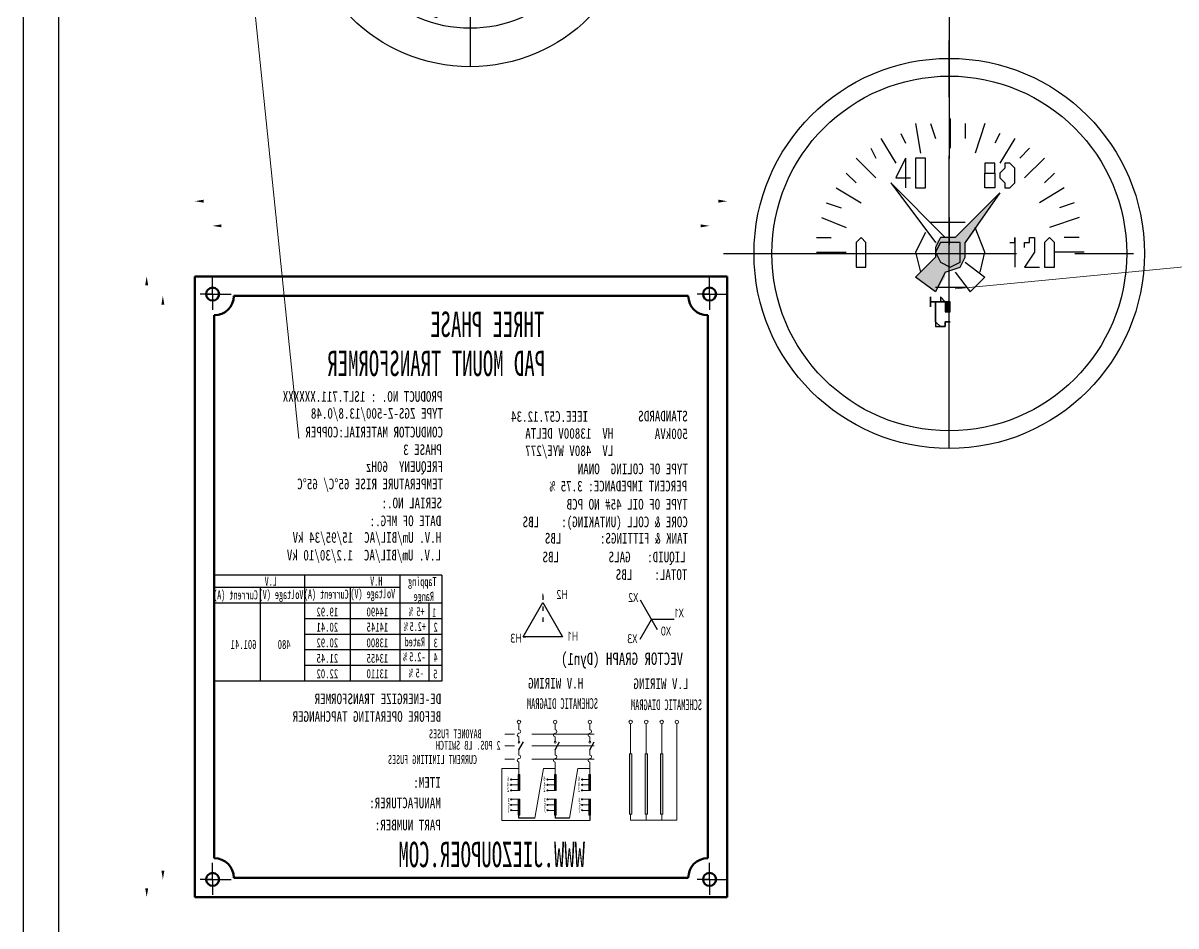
# Model space of a CAD drawing. Header units: millimetres. Extents: x 70841 to 133731, y -170061 to -164340.
# Drawn here: x 127949.8 to 128274.6, y -166143.7 to -165889.1 of the extents above; entities that cross this region are included whole.
import ezdxf
from ezdxf.enums import TextEntityAlignment as Align

# ---------------------------------------------------------------- set-up
doc = ezdxf.new("R2010")
doc.units = ezdxf.units.MM
doc.header["$LTSCALE"] = 13
for name, pattern in [('2 虚线', [5.75, 4.5, -1.25]), ('ACAD_ISO03W100', [1.18, 0.47, -0.71]), ('ACAD_ISO04W100', [30, 24, -3, 0, -3]), ('CENTER', [50.8, 31.75, -6.35, 6.35, -6.35]), ('CENTERX2', [101.6, 63.5, -12.7, 12.7, -12.7]), ('HIDDEN', [9.525, 6.35, -3.175])]:
    doc.linetypes.add(name, pattern=pattern)
doc.layers.get('0').update_dxf_attribs({"color": 1, "linetype": 'CENTER'})
for name, color, linetype in [('1', 4, 'Continuous'), ('2', 3, 'Continuous'), ('2细线层', 4, 'Continuous'), ('4', 2, 'HIDDEN'), ('HYJ1', 6, 'ACAD_ISO04W100'), ('HYJ3', 4, 'Continuous'), ('粗实线', 4, 'Continuous')]:
    doc.layers.add(name, color=color, linetype=linetype)
for name, color, linetype, lineweight in [('2-0.13', 3, 'Continuous', 13), ('标注、文本', 3, 'Continuous', 25), ('铁心', 3, 'Continuous', 0)]:
    doc.layers.add(name, color=color, linetype=linetype, lineweight=lineweight)
doc.styles.add('11', font='')
doc.styles.add('Note Text (ANSI)', font='arial.ttf')
doc.styles.get("Standard").update_dxf_attribs({"font": 'gbenor.shx', "bigfont": 'gbcbig.shx'})
doc.styles.add('宋体', font='', dxfattribs={"width": 0.6})
doc.styles.get('11').set_extended_font_data('FangSong_GB2312')
doc.styles.get('宋体').set_extended_font_data('Microsoft YaHei')
doc.dimstyles.new('1$0', dxfattribs={"dimtxt": 3.5, "dimasz": 2.5, "dimexe": 1.5, "dimexo": 0, "dimgap": 0.5, "dimtad": 1, "dimtoh": 1, "dimdec": 1, "dimtxsty": 'Standard', "dimcen": 2.5, "dimclrd": 3, "dimclre": 3, "dimclrt": 3, "dimadec": 1, "dimazin": 0, "dimtfac": 1, "dimtdec": 1, "dimtmove": 0, "dimatfit": 2, "dimfxl": 1.5, "dimarcsym": 0})

# ---------------------------------------------------------------- blocks, each defined once
blk = doc.blocks.new('fgffg')
blk.add_hatch(color=256).paths.add_polyline_path([(26283.31, -83546.9, -0.054749), (26292.71, -83543.48), (26285.61, -83523.98, 0.757864), (26285.61, -83651.96), (26292.71, -83632.46, -0.054749), (26283.31, -83629.04), (26277.93, -83643.83, -0.201943), (26245.7, -83608.66), (26260.9, -83604.58, -0.054749), (26258.31, -83594.93), (26243.11, -83599, -0.342707), (26277.93, -83532.12)])
for p, q in [((26292.71, -83543.48), (26285.61, -83523.98)), ((26283.31, -83546.9), (26277.93, -83532.12)), ((26258.31, -83594.93), (26243.11, -83599)), ((26260.9, -83604.58), (26245.7, -83608.66)), ((26283.31, -83629.04), (26277.93, -83643.83)), ((26292.71, -83632.46), (26285.61, -83651.96))]:
    blk.add_line(p, q)
for radius, start, end in [(66.46, 105.68564, 254.31436), (61.46, 114.66607, 190.33393), (45.8, 103.73251, 116.26749), (45.8, 188.73251, 201.26749), (61.46, 199.66607, 245.33393), (45.8, 243.73251, 256.26749)]:
    blk.add_arc((26303.58, -83587.97), radius, start, end)
blk = doc.blocks.new('A$C6F763E90')
at = {"layer": '1', "color": 1, "linetype": 'CENTERX2', "lineweight": -3, "ltscale": 0.1}
for p, q in [((90.55, 181.1), (90.55, 0)), ((48.82, 132.28), (60.44, 120.66)), ((132.28, 132.28), (120.66, 120.66)), ((0, 90.55), (181.1, 90.55)), ((48.82, 48.82), (60.44, 60.44)), ((132.28, 48.82), (120.66, 60.44))]:
    blk.add_line(p, q, dxfattribs=at)
blk.add_circle((90.55, 90.55), 50.8, dxfattribs=at)
at = {"layer": '2细线层'}
for centre, radius in [((90.55, 90.55), 90.55), ((90.55, 90.55), 69.85), ((54.63, 126.47), 6.5), ((126.47, 126.47), 6.5), ((90.55, 90.55), 21.1), ((54.63, 54.63), 6.5), ((126.47, 54.63), 6.5)]:
    blk.add_circle(centre, radius, dxfattribs=at)
blk.add_blockref('fgffg', (-26213.03, 83678.52), dxfattribs=at)
at = {"layer": '2细线层', "style": 'Note Text (ANSI)'}
for s, p in [('MAX', (64.32, 121.01)), ('+20%%DC', (46.49, 67.91)), ('MIN', (70.94, 50.41))]:
    blk.add_text(s, height=10, dxfattribs=at).set_placement(p)
blk = doc.blocks.new('*D1761')
at = {"layer": '2', "color": 3, "lineweight": -2, "transparency": 16777216}
for p, q in [((129395.74, -167911.12), (129406.39, -167911.12)), ((129404.89, -168073.13), (129404.89, -167913.62)), ((129394.04, -168075.63), (129406.39, -168075.63))]:
    blk.add_line(p, q, dxfattribs=at)
at = {"layer": '2', "color": 3, "transparency": 16777216}
for points in [[(129404.47, -167913.62), (129405.3, -167913.62), (129404.89, -167911.12)], [(129404.47, -168073.13), (129405.3, -168073.13), (129404.89, -168075.63)]]:
    blk.add_solid(points, dxfattribs=at)
at = {"layer": 'Defpoints', "color": 0, "transparency": 16777216}
for p in [(129395.74, -167911.12), (129404.89, -167911.12), (129394.04, -168075.63)]:
    blk.add_point(p, dxfattribs=at)
at = {"layer": '2', "color": 3, "transparency": 16777216, "insert": (129402.64, -167993.38), "char_height": 3.5, "attachment_point": 5, "rotation": 90}
blk.add_mtext('160', dxfattribs=at)
blk = doc.blocks.new('*D1764')
at = {"layer": '2', "color": 3, "lineweight": -2, "transparency": 16777216}
for p, q in [((129395.87, -167905.63), (129410.95, -167905.63)), ((129409.45, -167908.13), (129409.45, -168078.14)), ((129395.87, -168080.64), (129410.95, -168080.64))]:
    blk.add_line(p, q, dxfattribs=at)
at = {"layer": '2', "color": 3, "transparency": 16777216}
for points in [[(129409.03, -167908.13), (129409.87, -167908.13), (129409.45, -167905.63)], [(129409.03, -168078.14), (129409.87, -168078.14), (129409.45, -168080.64)]]:
    blk.add_solid(points, dxfattribs=at)
at = {"layer": 'Defpoints', "color": 0, "transparency": 16777216}
for p in [(129395.87, -167905.63), (129395.87, -168080.64), (129409.45, -168080.64)]:
    blk.add_point(p, dxfattribs=at)
at = {"layer": '2', "color": 3, "transparency": 16777216, "insert": (129407.2, -167993.14), "char_height": 3.5, "attachment_point": 5, "rotation": 90}
blk.add_mtext('175', dxfattribs=at)
blk = doc.blocks.new('*D1762')
at = {"layer": '2', "color": 3, "lineweight": -2, "transparency": 16777216}
for p, q in [((129250.87, -167905.99), (129250.87, -167889.89)), ((129390.87, -167905.99), (129390.87, -167889.89)), ((129253.37, -167891.39), (129388.37, -167891.39))]:
    blk.add_line(p, q, dxfattribs=at)
at = {"layer": '2', "color": 3, "transparency": 16777216}
for points in [[(129253.37, -167890.97), (129253.37, -167891.8), (129250.87, -167891.39)], [(129388.37, -167890.97), (129388.37, -167891.8), (129390.87, -167891.39)]]:
    blk.add_solid(points, dxfattribs=at)
at = {"layer": 'Defpoints', "color": 0, "transparency": 16777216}
for p in [(129390.87, -167891.39), (129250.87, -167905.99), (129390.87, -167905.99)]:
    blk.add_point(p, dxfattribs=at)
at = {"layer": '2', "color": 3, "transparency": 16777216, "insert": (129320.87, -167889.14), "char_height": 3.5, "attachment_point": 5}
blk.add_mtext('140', dxfattribs=at)
blk = doc.blocks.new('*D1763')
at = {"layer": '2', "color": 3, "lineweight": -2, "transparency": 16777216}
for p, q in [((129245.88, -167905.63), (129245.88, -167882.93)), ((129395.87, -167905.63), (129395.87, -167882.93)), ((129248.38, -167884.43), (129393.37, -167884.43))]:
    blk.add_line(p, q, dxfattribs=at)
at = {"layer": '2', "color": 3, "transparency": 16777216}
for points in [[(129248.38, -167884.01), (129248.38, -167884.85), (129245.88, -167884.43)], [(129393.37, -167884.01), (129393.37, -167884.85), (129395.87, -167884.43)]]:
    blk.add_solid(points, dxfattribs=at)
at = {"layer": 'Defpoints', "color": 0, "transparency": 16777216}
for p in [(129395.87, -167884.43), (129245.88, -167905.63), (129395.87, -167905.63)]:
    blk.add_point(p, dxfattribs=at)
at = {"layer": '2', "color": 3, "transparency": 16777216, "insert": (129320.87, -167882.18), "char_height": 3.5, "attachment_point": 5}
blk.add_mtext('150', dxfattribs=at)
blk = doc.blocks.new('125456521')
at = {"layer": '铁心'}
h = blk.add_hatch(color=256, dxfattribs=at)
h.dxf.hatch_style = 1
h.paths.add_polyline_path([(129264.03, -168040.25), (129264.65, -168040.25), (129264.65, -168057.23), (129264.03, -168057.23)])
h = blk.add_hatch(color=256, dxfattribs=at)
h.dxf.hatch_style = 1
h.paths.add_polyline_path([(129268.39, -168040.25), (129269.01, -168040.25), (129269.01, -168057.23), (129268.39, -168057.23)])
h = blk.add_hatch(color=256, dxfattribs=at)
h.dxf.hatch_style = 1
h.paths.add_polyline_path([(129272.78, -168040.25), (129273.4, -168040.25), (129273.4, -168057.23), (129272.78, -168057.23)])
h = blk.add_hatch(color=256, dxfattribs=at)
h.dxf.hatch_style = 1
h.paths.add_polyline_path([(129284.83, -168046.11), (129284.36, -168046.11), (129284.83, -168050.57)])
h.paths.add_polyline_path([(129284.36, -168046.11), (129284.83, -168050.57), (129284.36, -168050.57)])
h = blk.add_hatch(color=256, dxfattribs=at)
h.dxf.hatch_style = 1
h.paths.add_polyline_path([(129284.71, -168046.11), (129284.47, -168046.11), (129284.71, -168050.57)])
h.paths.add_polyline_path([(129284.47, -168046.11), (129284.71, -168050.57), (129284.47, -168050.57)])
h = blk.add_hatch(color=256, dxfattribs=at)
h.dxf.hatch_style = 1
h.paths.add_polyline_path([(129294.59, -168046.11), (129294.11, -168046.11), (129294.59, -168050.57)])
h.paths.add_polyline_path([(129294.11, -168046.11), (129294.59, -168050.57), (129294.11, -168050.57)])
h = blk.add_hatch(color=256, dxfattribs=at)
h.dxf.hatch_style = 1
h.paths.add_polyline_path([(129294.47, -168046.11), (129294.23, -168046.11), (129294.47, -168050.57)])
h.paths.add_polyline_path([(129294.23, -168046.11), (129294.47, -168050.57), (129294.23, -168050.57)])
h = blk.add_hatch(color=256, dxfattribs=at)
h.dxf.hatch_style = 1
h.paths.add_polyline_path([(129304.79, -168046.11), (129304.31, -168046.11), (129304.79, -168050.57)])
h.paths.add_polyline_path([(129304.31, -168046.11), (129304.79, -168050.57), (129304.31, -168050.57)])
h = blk.add_hatch(color=256, dxfattribs=at)
h.dxf.hatch_style = 1
h.paths.add_polyline_path([(129304.67, -168046.11), (129304.43, -168046.11), (129304.67, -168050.57)])
h.paths.add_polyline_path([(129304.43, -168046.11), (129304.67, -168050.57), (129304.43, -168050.57)])
h = blk.add_hatch(color=256, dxfattribs=at)
h.dxf.hatch_style = 1
h.paths.add_polyline_path([(129284.83, -168053.06), (129284.36, -168053.06), (129284.83, -168057.53)])
h.paths.add_polyline_path([(129284.36, -168053.06), (129284.83, -168057.53), (129284.36, -168057.53)])
h = blk.add_hatch(color=256, dxfattribs=at)
h.dxf.hatch_style = 1
h.paths.add_polyline_path([(129284.71, -168053.06), (129284.47, -168053.06), (129284.71, -168057.53)])
h.paths.add_polyline_path([(129284.47, -168053.06), (129284.71, -168057.53), (129284.47, -168057.53)])
h = blk.add_hatch(color=256, dxfattribs=at)
h.dxf.hatch_style = 1
h.paths.add_polyline_path([(129294.59, -168053.06), (129294.11, -168053.06), (129294.59, -168057.53)])
h.paths.add_polyline_path([(129294.11, -168053.06), (129294.59, -168057.53), (129294.11, -168057.53)])
h = blk.add_hatch(color=256, dxfattribs=at)
h.dxf.hatch_style = 1
h.paths.add_polyline_path([(129294.47, -168053.06), (129294.23, -168053.06), (129294.47, -168057.53)])
h.paths.add_polyline_path([(129294.23, -168053.06), (129294.47, -168057.53), (129294.23, -168057.53)])
h = blk.add_hatch(color=256, dxfattribs=at)
h.dxf.hatch_style = 1
h.paths.add_polyline_path([(129304.79, -168053.06), (129304.31, -168053.06), (129304.79, -168057.53)])
h.paths.add_polyline_path([(129304.31, -168053.06), (129304.79, -168057.53), (129304.31, -168057.53)])
h = blk.add_hatch(color=256, dxfattribs=at)
h.dxf.hatch_style = 1
h.paths.add_polyline_path([(129304.67, -168053.06), (129304.43, -168053.06), (129304.67, -168057.53)])
h.paths.add_polyline_path([(129304.43, -168053.06), (129304.67, -168057.53), (129304.43, -168057.53)])
at = {"layer": '2'}
for points in [[(129270.42, -167996.81), (129265.61, -168005.15)], [(129260.79, -168002.37), (129267.21, -168002.37)], [(129270.42, -168007.93), (129267.21, -168002.37)]]:
    blk.add_lwpolyline(points, dxfattribs=at)
for points in [[(129270.42, -167996.81, 0, 0.385, 0), (129270.04, -167997.48, 0.385, 0.385, 0)], [(129297.82, -167994.86, 0, 0.385, 0), (129297.82, -167995.63, 0.385, 0.385, 0)], [(129297.82, -167997.59, 0, 0.385, 0), (129298.21, -167998.26, 0.385, 0.385, 0)], [(129260.79, -168002.37, 0, 0.385, 0), (129261.56, -168002.37, 0.385, 0.385, 0)], [(129292.26, -168007.22, 0, 0.385, 0), (129292.65, -168006.56, 0.385, 0.385, 0)], [(129270.42, -168007.93, 0, 0.385, 0), (129270.04, -168007.26, 0.385, 0.385, 0)]]:
    blk.add_lwpolyline(points, format="xyseb", dxfattribs=at)
at = {"layer": '2', "linetype": 'ACAD_ISO03W100', "ltscale": 0.2}
blk.add_lwpolyline([(129297.82, -167995.63), (129297.82, -168004.01)], dxfattribs=at)
at = {"layer": '2'}
blk.add_lwpolyline([(129297.82, -167997.59), (129292.26, -168007.22), (129303.38, -168007.22)], close=True, dxfattribs=at)
at = {"layer": '2', "linetype": 'Continuous'}
blk.add_lwpolyline([(129303.38, -168007.22), (129302.61, -168007.22)], dxfattribs=at)
at = {"layer": '2-0.13'}
for p, q in [((129366.69, -167993.33), (129379.31, -167993.33)), ((129260.08, -168031.75), (129260.08, -168058.93)), ((129260.08, -168058.93), (129273.09, -168058.93))]:
    blk.add_line(p, q, dxfattribs=at)
for centre, radius in [((129260.08, -168031.26), 0.499), ((129264.34, -168031.26), 0.499), ((129268.7, -168031.26), 0.499), ((129273.09, -168031.26), 0.499), ((129284.59, -168031.26), 0.499), ((129294.35, -168031.26), 0.499), ((129304.55, -168031.26), 0.499), ((129284.59, -168036.98), 0.249), ((129294.35, -168036.98), 0.249), ((129304.55, -168036.98), 0.249)]:
    blk.add_circle(centre, radius, dxfattribs=at)
for centre, start, end in [((129284.59, -168033.94), 90, 270), ((129284.59, -168034.94), 270, 90), ((129294.35, -168033.94), 90, 270), ((129294.35, -168034.94), 270, 90), ((129304.55, -168033.94), 90, 270), ((129304.55, -168034.94), 270, 90), ((129284.59, -168041.08), 90, 270), ((129284.59, -168042.07), 270, 90), ((129294.35, -168041.08), 90, 270), ((129294.35, -168042.07), 270, 90), ((129304.55, -168041.08), 90, 270), ((129304.55, -168042.07), 270, 90)]:
    blk.add_arc(centre, 0.499, start, end, dxfattribs=at)
at = {"layer": 'HYJ1', "color": 1, "linetype": 'CENTERX2'}
for p, q in [((129250.87, -167910.63), (129250.87, -167905.99)), ((129390.87, -167910.63), (129390.87, -167905.99)), ((129250.87, -167910.63), (129245.63, -167910.63)), ((129252.7, -167910.63), (129250.87, -167910.63)), ((129250.87, -167910.63), (129254.37, -167910.63)), ((129250.87, -167910.63), (129250.87, -167915.03)), ((129250.87, -167910.63), (129250.87, -167912.46)), ((129390.87, -167910.63), (129385.63, -167910.63)), ((129392.7, -167910.63), (129390.87, -167910.63)), ((129390.87, -167910.63), (129394.37, -167910.63)), ((129390.87, -167910.63), (129390.87, -167915.03)), ((129390.87, -167910.63), (129390.87, -167912.46)), ((129250.87, -168075.63), (129250.87, -168070.99)), ((129390.87, -168075.63), (129390.87, -168070.99)), ((129250.87, -168075.63), (129245.63, -168075.63)), ((129252.7, -168075.63), (129250.87, -168075.63)), ((129250.87, -168075.63), (129254.37, -168075.63)), ((129250.87, -168075.63), (129250.87, -168080.03)), ((129250.87, -168075.63), (129250.87, -168077.46)), ((129390.87, -168075.63), (129385.63, -168075.63)), ((129392.7, -168075.63), (129390.87, -168075.63)), ((129390.87, -168075.63), (129394.37, -168075.63)), ((129390.87, -168075.63), (129390.87, -168080.03)), ((129390.87, -168075.63), (129390.87, -168077.46))]:
    blk.add_line(p, q, dxfattribs=at)
at = {"layer": 'HYJ3', "linetype": 'ByBlock', "lineweight": 50}
for p, q in [((129395.87, -167905.63), (129245.88, -167905.63)), ((129245.88, -167905.63), (129245.88, -168080.64)), ((129395.87, -168080.64), (129395.87, -167905.63)), ((129384.9, -167911.12), (129256.85, -167911.12)), ((129251.36, -167916.61), (129251.36, -168069.66)), ((129390.39, -168069.66), (129390.39, -167916.61)), ((129256.85, -168075.15), (129384.9, -168075.15)), ((129395.87, -168080.64), (129245.88, -168080.64))]:
    blk.add_line(p, q, dxfattribs=at)
for centre in [(129250.87, -167910.63), (129390.87, -167910.63), (129250.87, -168075.63), (129390.87, -168075.63)]:
    blk.add_circle(centre, 1.83, dxfattribs=at)
for centre, start, end in [((129251.36, -167911.12), 270, 0), ((129390.39, -167911.12), 180, 270), ((129251.36, -168075.15), 0, 90), ((129390.39, -168075.15), 90, 180)]:
    blk.add_arc(centre, 5.49, start, end, dxfattribs=at)
at = {"layer": '标注、文本', "color": 0}
for p, q in [((129326.3, -167989.82), (129326.3, -168019.71)), ((129326.3, -167989.82), (129326.3, -168019.71)), ((129326.3, -167989.82), (129390.39, -167989.82)), ((129338.09, -167989.82), (129338.09, -168019.71)), ((129364.97, -167989.82), (129364.97, -168019.71)), ((129390.39, -167989.82), (129390.39, -168024.09)), ((129338.09, -167993.33), (129361.7, -167993.33)), ((129352.14, -167993.33), (129352.14, -168019.71)), ((129356.09, -167993.33), (129390.39, -167993.33)), ((129377.46, -167993.33), (129377.46, -168019.71)), ((129326.3, -167997.8), (129390.39, -167997.8)), ((129329.92, -167997.8), (129329.92, -168019.71)), ((129326.3, -168002.18), (129364.97, -168002.18)), ((129326.3, -168006.56), (129364.97, -168006.56)), ((129326.3, -168010.95), (129364.97, -168010.95)), ((129326.3, -168015.33), (129364.97, -168015.33)), ((129326.3, -168019.71), (129390.39, -168019.71))]:
    blk.add_line(p, q, dxfattribs=at)
at = {"layer": '标注、文本', "color": 2, "linetype": '2 虚线', "lineweight": 9, "ltscale": 0.3}
for p, q in [((129283.41, -168034.69), (129308.53, -168034.69)), ((129283.41, -168037.99), (129308.53, -168037.99)), ((129283.41, -168041.73), (129308.53, -168041.73))]:
    blk.add_line(p, q, dxfattribs=at)
at = {"layer": '标注、文本'}
for p, q in [((129284.59, -168039.15), (129283.34, -168036.88)), ((129294.35, -168039.15), (129293.1, -168036.88)), ((129304.55, -168039.15), (129303.3, -168036.88)), ((129284.59, -168057.53), (129284.59, -168059.07)), ((129290.36, -168058.39), (129294.35, -168058.39)), ((129294.35, -168057.54), (129294.35, -168058.39)), ((129300.11, -168058.39), (129304.55, -168058.39)), ((129304.55, -168058.39), (129304.55, -168057.53))]:
    blk.add_line(p, q, dxfattribs=at)
at = {"layer": '铁心'}
for p, q in [((129264.34, -168031.75), (129264.34, -168040.25)), ((129268.7, -168031.75), (129268.7, -168040.25)), ((129273.09, -168031.75), (129273.09, -168040.25)), ((129287.93, -168044.41), (129284.59, -168044.41)), ((129290.36, -168058.39), (129287.93, -168044.41)), ((129297.69, -168044.41), (129294.34, -168044.41)), ((129300.11, -168058.39), (129297.69, -168044.41)), ((129304.55, -168044.41), (129309.35, -168044.41)), ((129309.35, -168044.41), (129309.35, -168059.07)), ((129264.34, -168058.93), (129264.34, -168057.23)), ((129268.7, -168058.93), (129268.7, -168057.23)), ((129273.09, -168058.93), (129273.09, -168057.23)), ((129294.35, -168058.39), (129290.36, -168058.39)), ((129304.55, -168058.39), (129300.11, -168058.39))]:
    blk.add_line(p, q, dxfattribs=at)
for points in [[(129284.59, -168033.44), (129284.59, -168031.75)], [(129294.35, -168033.44), (129294.35, -168031.75)], [(129304.55, -168033.44), (129304.55, -168031.75)], [(129284.59, -168036.73), (129284.59, -168035.44)], [(129294.35, -168036.73), (129294.35, -168035.44)], [(129304.55, -168036.73), (129304.55, -168035.44)], [(129284.59, -168040.58), (129284.59, -168039.15)], [(129294.35, -168040.58), (129294.35, -168039.15)], [(129304.55, -168040.58), (129304.55, -168039.15)], [(129284.59, -168046.11), (129284.59, -168042.57)], [(129294.35, -168046.11), (129294.35, -168042.57)], [(129304.55, -168046.11), (129304.55, -168042.57)], [(129284.83, -168046.11), (129284.36, -168046.11), (129284.83, -168050.57), (129284.83, -168046.11)], [(129284.71, -168046.11), (129284.47, -168046.11), (129284.71, -168050.57), (129284.71, -168046.11)], [(129284.59, -168046.11), (129284.59, -168050.57)], [(129284.59, -168047.46), (129286.64, -168047.46)], [(129284.59, -168049), (129286.64, -168049)], [(129294.59, -168046.11), (129294.11, -168046.11), (129294.59, -168050.57), (129294.59, -168046.11)], [(129294.47, -168046.11), (129294.23, -168046.11), (129294.47, -168050.57), (129294.47, -168046.11)], [(129294.35, -168046.11), (129294.35, -168050.57)], [(129294.35, -168047.46), (129296.39, -168047.46)], [(129294.35, -168049), (129296.39, -168049)], [(129304.79, -168046.11), (129304.31, -168046.11), (129304.79, -168050.57), (129304.79, -168046.11)], [(129304.67, -168046.11), (129304.43, -168046.11), (129304.67, -168050.57), (129304.67, -168046.11)], [(129304.55, -168046.11), (129304.55, -168050.57)], [(129304.55, -168047.46), (129306.62, -168047.46)], [(129304.55, -168049), (129306.62, -168049)], [(129284.59, -168050.57), (129286.64, -168050.57)], [(129294.35, -168050.57), (129296.39, -168050.57)], [(129304.55, -168050.57), (129306.62, -168050.57)], [(129284.83, -168053.06), (129284.36, -168053.06), (129284.83, -168057.53), (129284.83, -168053.06)], [(129284.71, -168053.06), (129284.47, -168053.06), (129284.71, -168057.53), (129284.71, -168053.06)], [(129284.59, -168057.53), (129284.59, -168053.06)], [(129284.59, -168053.06), (129286.64, -168053.06)], [(129284.59, -168054.63), (129286.64, -168054.63)], [(129294.59, -168053.06), (129294.11, -168053.06), (129294.59, -168057.53), (129294.59, -168053.06)], [(129294.47, -168053.06), (129294.23, -168053.06), (129294.47, -168057.53), (129294.47, -168053.06)], [(129294.35, -168057.53), (129294.35, -168053.06)], [(129294.35, -168053.06), (129296.39, -168053.06)], [(129294.35, -168054.63), (129296.39, -168054.63)], [(129304.79, -168053.06), (129304.31, -168053.06), (129304.79, -168057.53), (129304.79, -168053.06)], [(129304.67, -168053.06), (129304.43, -168053.06), (129304.67, -168057.53), (129304.67, -168053.06)], [(129304.55, -168057.53), (129304.55, -168053.06)], [(129304.55, -168053.06), (129306.62, -168053.06)], [(129304.55, -168054.63), (129306.62, -168054.63)], [(129284.59, -168056.17), (129286.64, -168056.17)], [(129294.35, -168056.17), (129296.39, -168056.17)], [(129304.55, -168056.17), (129306.62, -168056.17)], [(129309.35, -168059.07), (129309.35, -168059.07), (129284.59, -168059.07)]]:
    blk.add_lwpolyline(points, dxfattribs=at)
for points in [[(129264.65, -168057.23), (129264.03, -168057.23), (129264.03, -168040.25), (129264.65, -168040.25)], [(129269.01, -168057.23), (129268.39, -168057.23), (129268.39, -168040.25), (129269.01, -168040.25)], [(129273.4, -168057.23), (129272.78, -168057.23), (129272.78, -168040.25), (129273.4, -168040.25)], [(129284.36, -168046.11), (129284.83, -168050.57), (129284.36, -168050.57), (129284.36, -168046.11)], [(129284.47, -168046.11), (129284.71, -168050.57), (129284.47, -168050.57), (129284.47, -168046.11)], [(129294.11, -168046.11), (129294.59, -168050.57), (129294.11, -168050.57), (129294.11, -168046.11)], [(129294.23, -168046.11), (129294.47, -168050.57), (129294.23, -168050.57), (129294.23, -168046.11)], [(129304.31, -168046.11), (129304.79, -168050.57), (129304.31, -168050.57), (129304.31, -168046.11)], [(129304.43, -168046.11), (129304.67, -168050.57), (129304.43, -168050.57), (129304.43, -168046.11)], [(129284.36, -168053.06), (129284.83, -168057.53), (129284.36, -168057.53), (129284.36, -168053.06)], [(129284.47, -168053.06), (129284.71, -168057.53), (129284.47, -168057.53), (129284.47, -168053.06)], [(129294.11, -168053.06), (129294.59, -168057.53), (129294.11, -168057.53), (129294.11, -168053.06)], [(129294.23, -168053.06), (129294.47, -168057.53), (129294.23, -168057.53), (129294.23, -168053.06)], [(129304.31, -168053.06), (129304.79, -168057.53), (129304.31, -168057.53), (129304.31, -168053.06)], [(129304.43, -168053.06), (129304.67, -168057.53), (129304.43, -168057.53), (129304.43, -168053.06)]]:
    blk.add_lwpolyline(points, close=True, dxfattribs=at)
for centre in [(129286.79, -168047.47), (129286.79, -168048.97), (129296.52, -168047.47), (129296.52, -168048.97), (129306.75, -168047.47), (129306.75, -168048.97), (129286.79, -168050.53), (129296.52, -168050.53), (129306.75, -168050.53), (129286.79, -168053.07), (129286.79, -168054.64), (129296.52, -168053.07), (129296.52, -168054.64), (129306.75, -168053.07), (129306.75, -168054.64), (129286.79, -168056.14), (129296.52, -168056.14), (129306.75, -168056.14)]:
    blk.add_circle(centre, 0.154, dxfattribs=at)
at = {"layer": '2', "style": '宋体', "width": 0.76}
for s, p in [('X2', (129270.94, -167997.42)), ('H2', (129290.76, -167996.56)), ('X1', (129258.11, -168001.78)), ('X0', (129261.71, -168006.87)), ('X3', (129271.19, -168009.02)), ('H1', (129287.83, -168008.32)), ('H3', (129303.75, -168008.88))]:
    blk.add_text(s, height=2.5, dxfattribs=at).set_placement(p)
at = {"layer": '2-0.13', "style": '11'}
for s, height, width, p in [('PRODUCT NO. : 1SLT.711.XXXXXX', 3, 0.76, (129326.14, -167940.99)), ('STANDARDS', 3, 0.76, (129256.98, -167946.53)), ('IEEE.C57.12.34', 3, 0.76, (129285.08, -167946.62)), ('TYPE ZGS-Z-500/13.8/0.48', 3, 0.76, (129325.96, -167945.74)), ('500kVA', 3, 0.76, (129256.99, -167951.49)), ('CONDUCTOR MATERIAL:COPPER', 3, 0.76, (129325.96, -167951.03)), ('HV  13800V DELTA', 3, 0.76, (129277.97, -167951.39)), ('LV  480V WYE/277', 3, 0.76, (129277.97, -167956.26)), ('PHASE 3', 3, 0.76, (129326.32, -167955.97)), ('FREQUENY  60Hz', 3, 0.76, (129325.96, -167960.74)), ('TYPE OF COLING  ONAN', 3, 0.76, (129256.98, -167961.4)), ('PERCENT IMPEDANCE: 3.75 %%%', 3, 0.76, (129257.14, -167966.25)), ('TEMPERATURE RISE 65°C/ 65°C', 3, 0.76, (129325.96, -167965.65)), ('TYPE OF OIL 45# NO PCB', 3, 0.76, (129257.01, -167971.38)), ('SERIAL NO.:', 3, 0.76, (129326.21, -167971.01)), ('CORE & COLL (UNTAKING):    LBS', 3, 0.76, (129256.98, -167976.34)), ('DATE OF MFG.:', 3, 0.76, (129326.47, -167976.05)), ('H.V. Um/BIL/AC  15/95/34 kV', 3, 0.76, (129326.46, -167980.74)), ('TANK & FITTINGS:       LBS', 3, 0.76, (129256.91, -167980.96)), ('LIQUID:   GALS         LBS', 3, 0.76, (129257.58, -167986.24)), ('L.V. Um/BIL/AC  1.2/30/10 kV', 3, 0.76, (129326.53, -167985.72)), ('TOTAL:    LBS', 3, 0.76, (129257.1, -167991.19)), ('Tapping ', 2.556, 0.55, (129327.78, -167992.95)), ('H.V', 2.556, 0.55, (129343.04, -167992.83)), ('L.V', 2.556, 0.55, (129372.77, -167992.83)), ('Voltage (V)', 2.5558, 0.55, (129339.44, -167996.36)), ('Current (A)', 2.5558, 0.55, (129352.54, -167996.51)), ('Voltage (V)', 2.5558, 0.55, (129365.28, -167996.58)), ('Range', 2.556, 0.55, (129328.49, -167997.12)), ('Current (A)', 2.5558, 0.55, (129378.11, -167996.7)), ('1      ', 2.556, 0.55, (129327.88, -168001.69)), ('+5', 2.556, 0.55, (129331.18, -168001.4)), ('%', 2.56, 0.55, (129334.45, -168001.4)), ('14490', 2.556, 0.7, (129341.41, -168001.49)), ('19.92', 2.556, 0.7, (129355.51, -168001.49)), ('2   ', 2.556, 0.55, (129327.46, -168005.78)), ('+2.5', 2.556, 0.55, (129330.77, -168005.61)), ('%', 2.56, 0.55, (129335.87, -168005.61)), ('14145', 2.556, 0.7, (129341.41, -168005.78)), ('20.41', 2.556, 0.7, (129355.51, -168005.78)), ('3', 2.56, 0.55, (129327.45, -168010.22)), ('Rated', 2.556, 0.55, (129331.02, -168009.94)), ('13800', 2.556, 0.7, (129341.41, -168010.19)), ('20.92', 2.556, 0.7, (129355.51, -168010.19)), ('480', 2.556, 0.7, (129368.88, -168010.66)), ('601.41', 2.556, 0.7, (129378.49, -168010.66)), ('VECTOR GRAPH (Dyn1)', 3.5, 0.76, (129258.33, -168015.17)), ('4', 2.56, 0.55, (129327.46, -168014.34)), ('-2.5', 2.556, 0.55, (129330.88, -168014.14)), ('%', 2.56, 0.55, (129336.02, -168014.14)), ('13455', 2.556, 0.7, (129341.41, -168014.56)), ('21.45', 2.556, 0.7, (129355.51, -168014.56)), ('5', 2.56, 0.55, (129327.56, -168018.98)), ('-5', 2.556, 0.55, (129331.39, -168018.71)), ('%', 2.56, 0.55, (129334.45, -168018.71)), ('13110', 2.556, 0.7, (129341.41, -168018.91)), ('22.02', 2.556, 0.7, (129355.51, -168018.91)), ('L.V WIRING ', 3, 0.76, (129256.79, -168021.96)), ('H.V WIRING ', 3, 0.76, (129286.45, -168021.83)), ('SCHEMATIC DIAGRAM ', 3, 0.55, (129252.96, -168027.9)), ('SCHEMATIC DIAGRAM ', 3, 0.55, (129282.27, -168027.55)), ('DE-ENERGIZE TRANSFORMER', 3, 0.76, (129326.47, -168026.23)), ('BEFORE OPERATING TAPCHANGER', 3, 0.76, (129326.47, -168031.21)), ('2 POS. LB SWITCH', 2.5, 0.67, (129309.72, -168039.08)), ('ITEM:', 3, 0.76, (129326.58, -168049.81)), ('MANUFACTURER:', 3, 0.76, (129326.58, -168055.56)), ('PART NUMBER:', 3, 0.76, (129326.58, -168061.8))]:
    blk.add_text(s, height=height, dxfattribs=dict(at, width=width)).set_placement(p)
at = {"layer": '2-0.13', "style": '11', "width": 0.67}
for s, p in [('BAYONET FUSES', (129329.89, -168035.85)), ('CURRENT LIMITING FUSES', (129341.44, -168043.1))]:
    blk.add_text(s, height=2.5, dxfattribs=at).set_placement(p, align=Align.RIGHT)
at = {"layer": '4', "color": 4, "style": '11', "width": 0.6}
for s, p in [('THREE PHASE ', (129297.42, -167922.7)), (' PAD MOUNT TRANSFORMER', (129294.29, -167933.74)), ('WWW.JIEZOUPOER.COM', (129285.94, -168072.18))]:
    blk.add_text(s, height=7.1563, dxfattribs=at).set_placement(p)
at = {"layer": '铁心', "style": '11', "width": 0.55}
for s, p in [('4', (129287.31, -168049.45)), ('6', (129287.36, -168047.87)), ('4', (129297.05, -168049.45)), ('6', (129297.09, -168047.87)), ('4', (129307.27, -168049.45)), ('6', (129307.32, -168047.87)), ('2', (129287.37, -168050.95)), ('2', (129297.11, -168050.95)), ('2', (129307.33, -168050.95)), ('5', (129287.19, -168055.44)), ('3', (129287.24, -168053.86)), ('5', (129296.93, -168055.44)), ('3', (129296.97, -168053.86)), ('5', (129307.15, -168055.44)), ('3', (129307.2, -168053.86)), ('7', (129287.22, -168056.91)), ('7', (129296.95, -168056.91)), ('7', (129307.17, -168056.91))]:
    blk.add_text(s, height=1.25, dxfattribs=at).set_placement(p)
at = {"layer": '2'}
for base, p1, p2, picture, middle in [((129395.87, -167884.43), (129245.88, -167905.63), (129395.87, -167905.63), '*D1763', (129320.87, -167882.18)), ((129390.87, -167891.39), (129250.87, -167905.99), (129390.87, -167905.99), '*D1762', (129320.87, -167889.14))]:
    dim = blk.add_linear_dim(base=base, p1=p1, p2=p2, dimstyle='1$0', dxfattribs=at)
    dim.commit()
    dim.dimension.update_dxf_attribs({"geometry": picture, "text_midpoint": middle})
for base, p1, p2, text, picture, middle in [((129409.45, -168080.64), (129395.87, -167905.63), (129395.87, -168080.64), '175', '*D1764', (129407.2, -167993.14)), ((129404.89, -167911.12), (129394.04, -168075.63), (129395.74, -167911.12), '160', '*D1761', (129402.64, -167993.38))]:
    dim = blk.add_linear_dim(base=base, p1=p1, p2=p2, angle=90, text=text, dimstyle='1$0', dxfattribs=at)
    dim.commit()
    dim.dimension.update_dxf_attribs({"geometry": picture, "text_midpoint": middle})

msp = doc.modelspace()

# ---------------------------------------------------------------- hatches: boundary and pattern name
at = {"layer": '粗实线', "lineweight": 30}
h = msp.add_hatch(color=256, dxfattribs=at)
h.dxf.hatch_style = 2
h.paths.add_polyline_path([(128224.987, -165937.012), (128212.414, -165949.585), (128216.605, -165949.585)])
h = msp.add_hatch(color=256, dxfattribs=at)
h.dxf.hatch_style = 2
h.paths.add_polyline_path([(128208.223, -165949.585), (128206.826, -165950.982), (128215.208, -165950.982)])
h = msp.add_hatch(color=256, dxfattribs=at)
h.dxf.hatch_style = 2
h.paths.add_polyline_path([(128208.223, -165949.585), (128216.605, -165949.585), (128215.208, -165950.982)])
h = msp.add_hatch(color=256, dxfattribs=at)
h.dxf.hatch_style = 2
h.paths.add_polyline_path([(128206.826, -165950.982), (128206.826, -165952.379), (128215.208, -165952.379)])
h = msp.add_hatch(color=256, dxfattribs=at)
h.dxf.hatch_style = 2
h.paths.add_polyline_path([(128206.826, -165950.982), (128215.208, -165950.982), (128215.208, -165952.379)])
h = msp.add_hatch(color=256, dxfattribs=at)
h.dxf.hatch_style = 2
h.paths.add_polyline_path([(128206.826, -165952.379), (128206.826, -165955.173), (128215.208, -165955.173)])
h = msp.add_hatch(color=256, dxfattribs=at)
h.dxf.hatch_style = 2
h.paths.add_polyline_path([(128206.826, -165952.379), (128215.208, -165952.379), (128215.208, -165955.173)])
h = msp.add_hatch(color=256, dxfattribs=at)
h.dxf.hatch_style = 2
h.paths.add_polyline_path([(128206.826, -165955.173), (128204.032, -165957.967), (128213.811, -165957.967)])
h = msp.add_hatch(color=256, dxfattribs=at)
h.dxf.hatch_style = 2
h.paths.add_polyline_path([(128206.826, -165955.173), (128215.208, -165955.173), (128213.811, -165957.967)])
h = msp.add_hatch(color=256, dxfattribs=at)
h.dxf.hatch_style = 2
h.paths.add_polyline_path([(128202.635, -165959.364), (128201.238, -165960.761), (128209.62, -165960.761)])
h = msp.add_hatch(color=256, dxfattribs=at)
h.dxf.hatch_style = 2
h.paths.add_polyline_path([(128204.032, -165957.967), (128202.635, -165959.364), (128209.62, -165959.364)])
h = msp.add_hatch(color=256, dxfattribs=at)
h.dxf.hatch_style = 2
h.paths.add_polyline_path([(128202.635, -165959.364), (128209.62, -165959.364), (128209.62, -165960.761)])
h = msp.add_hatch(color=256, dxfattribs=at)
h.dxf.hatch_style = 2
h.paths.add_polyline_path([(128204.032, -165957.967), (128213.811, -165957.967), (128209.62, -165959.364)])
h = msp.add_hatch(color=256, dxfattribs=at)
h.dxf.hatch_style = 2
h.paths.add_polyline_path([(128201.238, -165960.761), (128209.62, -165960.761), (128206.826, -165964.952)])
h = msp.add_hatch(color=256, dxfattribs=at)
h.dxf.hatch_style = 2
h.paths.add_polyline_path([(128208.223, -165966.349), (128208.223, -165967.746), (128206.826, -165967.746), (128206.826, -165969.143), (128206.826, -165970.54), (128206.826, -165971.937), (128206.826, -165973.334), (128206.826, -165974.731), (128208.223, -165974.731), (128209.62, -165974.731), (128208.223, -165974.731), (128206.826, -165973.334), (128206.826, -165971.937), (128206.826, -165970.54), (128206.826, -165969.143), (128206.826, -165967.746), (128208.223, -165967.746), (128209.62, -165967.746)])
h = msp.add_hatch(color=256, dxfattribs=at)
h.dxf.hatch_style = 2
h.paths.add_polyline_path([(128205.429, -165967.746), (128205.429, -165969.143), (128205.429, -165967.746), (128206.826, -165967.746)])
h = msp.add_hatch(color=256, dxfattribs=at)
h.dxf.hatch_style = 2
h.paths.add_polyline_path([(128211.017, -165967.746), (128209.62, -165967.746), (128209.62, -165969.143), (128209.62, -165970.54), (128211.017, -165970.54)])
h = msp.add_hatch(color=256, dxfattribs=at)
h.dxf.hatch_style = 2
h.paths.add_polyline_path([(128211.017, -165973.334), (128209.62, -165973.334), (128209.62, -165974.731), (128208.223, -165974.731), (128209.62, -165974.731), (128209.62, -165973.334)])

# ---------------------------------------------------------------- linework, layer by layer
at = {"layer": '1', "color": 1, "linetype": 'CENTERX2', "lineweight": -3, "ltscale": 0.1}
for p, q in [((128210.721, -165712.802), (128210.721, -165951.593)), ((128210.721, -166009.083), (128210.721, -165894.103)), ((128147.084, -165954.093), (128268.728, -165954.093))]:
    msp.add_line(p, q, dxfattribs=at)
at = {"layer": '标注、文本'}
for p, q in [((127949.768, -165570.95), (127949.768, -167098.978)), ((127959.768, -165570.95), (127959.768, -167098.978))]:
    msp.add_line(p, q, dxfattribs=at)
at = {"layer": '标注、文本', "color": 4, "lineweight": 30}
for radius in [55, 50]:
    msp.add_circle((128210.721, -165954.093), radius, dxfattribs=at)
at = {"layer": '粗实线', "lineweight": 30}
for points in [[(128198.444, -165927.233), (128195.65, -165932.821), (128199.841, -165932.821)], [(128198.444, -165927.233), (128198.444, -165935.615)], [(128209.62, -165949.585), (128194.253, -165934.218), (128206.826, -165950.982)], [(128212.414, -165949.585), (128224.987, -165937.012), (128215.208, -165950.982)], [(128215.208, -165945.394), (128205.429, -165945.394)], [(128219.399, -165959.364), (128220.796, -165953.776), (128218.002, -165946.791)], [(128204.032, -165948.188), (128201.238, -165953.776), (128202.635, -165959.364)], [(128212.414, -165949.585), (128208.223, -165949.585), (128206.826, -165952.379), (128206.826, -165955.173)], [(128227.781, -165950.982), (128229.178, -165950.982), (128229.178, -165949.585), (128229.178, -165957.967)], [(128231.972, -165952.379), (128231.972, -165950.982), (128233.369, -165950.982), (128233.369, -165949.585), (128234.766, -165949.585), (128234.766, -165950.982), (128234.766, -165952.379), (128234.766, -165953.776), (128231.972, -165957.967), (128236.163, -165957.967)], [(128209.62, -165959.364), (128213.811, -165957.967), (128215.208, -165955.173), (128215.208, -165950.982)], [(128206.826, -165964.952), (128201.238, -165960.761)], [(128206.826, -165963.555), (128215.208, -165963.555)]]:
    msp.add_lwpolyline(points, dxfattribs=at)
for points in [[(128202.635, -165927.233), (128201.238, -165927.233), (128201.238, -165928.63), (128201.238, -165931.424), (128201.238, -165934.218), (128201.238, -165935.615), (128202.635, -165935.615), (128204.032, -165935.615), (128204.032, -165934.218), (128204.032, -165931.424), (128204.032, -165928.63), (128204.032, -165927.233)], [(128222.193, -165928.63), (128220.796, -165928.63), (128220.796, -165930.027), (128220.796, -165931.424), (128222.193, -165931.424), (128223.59, -165931.424), (128223.59, -165932.821), (128223.59, -165934.218), (128223.59, -165935.615), (128222.193, -165935.615), (128220.796, -165935.615), (128220.796, -165934.218), (128220.796, -165932.821), (128220.796, -165931.424), (128222.193, -165931.424), (128223.59, -165931.424), (128223.59, -165930.027), (128223.59, -165928.63)], [(128226.384, -165928.63), (128226.384, -165930.027), (128224.987, -165931.424), (128224.987, -165932.821), (128226.384, -165934.218), (128226.384, -165935.615), (128227.781, -165935.615), (128229.178, -165934.218), (128229.178, -165932.821), (128229.178, -165931.424), (128229.178, -165930.027), (128227.781, -165928.63)], [(128185.871, -165949.585), (128184.474, -165950.982), (128184.474, -165953.776), (128184.474, -165956.57), (128184.474, -165957.967), (128185.871, -165957.967), (128187.268, -165957.967), (128187.268, -165956.57), (128187.268, -165953.776), (128187.268, -165950.982)], [(128238.957, -165949.585), (128237.56, -165950.982), (128237.56, -165953.776), (128237.56, -165955.173), (128237.56, -165956.57), (128237.56, -165957.967), (128238.957, -165957.967), (128240.354, -165957.967), (128240.354, -165956.57), (128240.354, -165955.173), (128240.354, -165953.776), (128240.354, -165950.982)], [(128213.811, -165953.776), (128213.811, -165950.982), (128211.017, -165950.982), (128208.223, -165950.982), (128206.826, -165953.776), (128208.223, -165956.57), (128211.017, -165957.967), (128213.811, -165956.57)], [(128205.429, -165966.349), (128205.429, -165967.746), (128205.429, -165969.143), (128205.429, -165967.746)], [(128208.223, -165966.349), (128208.223, -165967.746), (128206.826, -165967.746), (128206.826, -165969.143), (128206.826, -165970.54), (128206.826, -165971.937), (128206.826, -165973.334), (128206.826, -165974.731), (128208.223, -165974.731), (128209.62, -165974.731), (128208.223, -165974.731), (128206.826, -165973.334), (128206.826, -165971.937), (128206.826, -165970.54), (128206.826, -165969.143), (128206.826, -165967.746), (128208.223, -165967.746), (128209.62, -165967.746)], [(128205.429, -165967.746), (128205.429, -165969.143), (128205.429, -165967.746), (128206.826, -165967.746)], [(128209.62, -165967.746), (128208.223, -165967.746)], [(128211.017, -165967.746), (128209.62, -165967.746), (128209.62, -165969.143), (128209.62, -165970.54), (128211.017, -165970.54)], [(128211.017, -165973.334), (128209.62, -165973.334), (128209.62, -165974.731), (128208.223, -165974.731), (128209.62, -165974.731), (128209.62, -165973.334)]]:
    msp.add_lwpolyline(points, close=True, dxfattribs=at)
for points in [[(128201.238, -165917.454), (128201.238, -165917.454), (128202.635, -165925.836), (128202.635, -165925.836)], [(128205.429, -165917.454), (128205.429, -165917.454), (128206.826, -165921.645), (128206.826, -165921.645)], [(128211.017, -165916.057), (128211.017, -165916.057), (128211.017, -165924.439), (128211.017, -165924.439)], [(128215.208, -165917.454), (128215.208, -165917.454), (128215.208, -165921.645), (128215.208, -165921.645)], [(128220.796, -165917.454), (128220.796, -165917.454), (128218.002, -165925.836), (128218.002, -165925.836)], [(128197.047, -165920.248), (128197.047, -165920.248), (128198.444, -165923.042), (128198.444, -165923.042)], [(128224.987, -165920.248), (128224.987, -165920.248), (128223.59, -165923.042), (128223.59, -165923.042)], [(128188.665, -165924.439), (128188.665, -165924.439), (128190.062, -165927.233), (128190.062, -165927.233)], [(128191.459, -165921.645), (128191.459, -165921.645), (128195.65, -165928.63), (128195.65, -165928.63)], [(128229.178, -165921.645), (128229.178, -165921.645), (128224.987, -165928.63), (128224.987, -165928.63)], [(128233.369, -165924.439), (128233.369, -165924.439), (128230.575, -165927.233), (128230.575, -165927.233)], [(128184.474, -165927.233), (128184.474, -165927.233), (128190.062, -165932.821), (128190.062, -165932.821)], [(128237.56, -165927.233), (128237.56, -165927.233), (128231.972, -165932.821), (128231.972, -165932.821)], [(128181.68, -165931.424), (128181.68, -165931.424), (128184.474, -165934.218), (128184.474, -165934.218)], [(128240.354, -165931.424), (128240.354, -165931.424), (128237.56, -165934.218), (128237.56, -165934.218)], [(128178.886, -165935.615), (128178.886, -165935.615), (128185.871, -165939.806), (128185.871, -165939.806)], [(128243.148, -165935.615), (128243.148, -165935.615), (128236.163, -165939.806), (128236.163, -165939.806)], [(128176.092, -165939.806), (128176.092, -165939.806), (128180.283, -165941.203), (128180.283, -165941.203)], [(128245.942, -165939.806), (128245.942, -165939.806), (128241.751, -165941.203), (128241.751, -165941.203)], [(128174.695, -165943.997), (128174.695, -165943.997), (128181.68, -165946.791), (128181.68, -165946.791)], [(128247.339, -165943.997), (128247.339, -165943.997), (128238.957, -165946.791), (128238.957, -165946.791)], [(128173.298, -165949.585), (128173.298, -165949.585), (128177.489, -165949.585), (128177.489, -165949.585)], [(128247.339, -165949.585), (128247.339, -165949.585), (128243.148, -165949.585), (128243.148, -165949.585)], [(128173.298, -165953.776), (128173.298, -165953.776), (128180.283, -165953.776), (128180.283, -165953.776)], [(128173.298, -165953.776), (128173.298, -165953.776), (128181.68, -165953.776), (128181.68, -165953.776)], [(128248.736, -165953.776), (128248.736, -165953.776), (128240.354, -165953.776), (128240.354, -165953.776)], [(128248.736, -165953.776), (128248.736, -165953.776), (128241.751, -165953.776), (128241.751, -165953.776)], [(128206.826, -165955.173), (128206.826, -165955.173), (128201.238, -165960.761), (128201.238, -165960.761)], [(128215.208, -165956.57), (128215.208, -165956.57), (128220.796, -165960.761), (128220.796, -165960.761)], [(128209.62, -165959.364), (128209.62, -165959.364), (128206.826, -165964.952), (128206.826, -165964.952)], [(128212.414, -165959.364), (128212.414, -165959.364), (128216.605, -165964.952), (128216.605, -165964.952)], [(128220.796, -165960.761), (128220.796, -165960.761), (128216.605, -165964.952), (128216.605, -165964.952)]]:
    msp.add_open_spline(points, degree=3, dxfattribs=at)
at = {"layer": '铁心'}
for points in [[(128027.476, -166006.292), (127961.678, -165365.68), (127961.678, -165365.68)], [(128212.414, -165964.036), (128864.176, -165901.425), (128864.176, -165901.425)]]:
    msp.add_lwpolyline(points, dxfattribs=at)

# ---------------------------------------------------------------- block references
at = {"layer": '标注、文本', "xscale": 0.5232026504706592, "yscale": 0.5232026504706592, "zscale": 0.5232026504695411}
msp.add_blockref('A$C6F763E90', (128028.331, -165901.451), dxfattribs=at)
at = {"layer": '标注、文本', "xscale": -1}
msp.add_blockref('125456521', (257394.049, 1945.073), dxfattribs=at)

doc.saveas('drawing.dxf')
